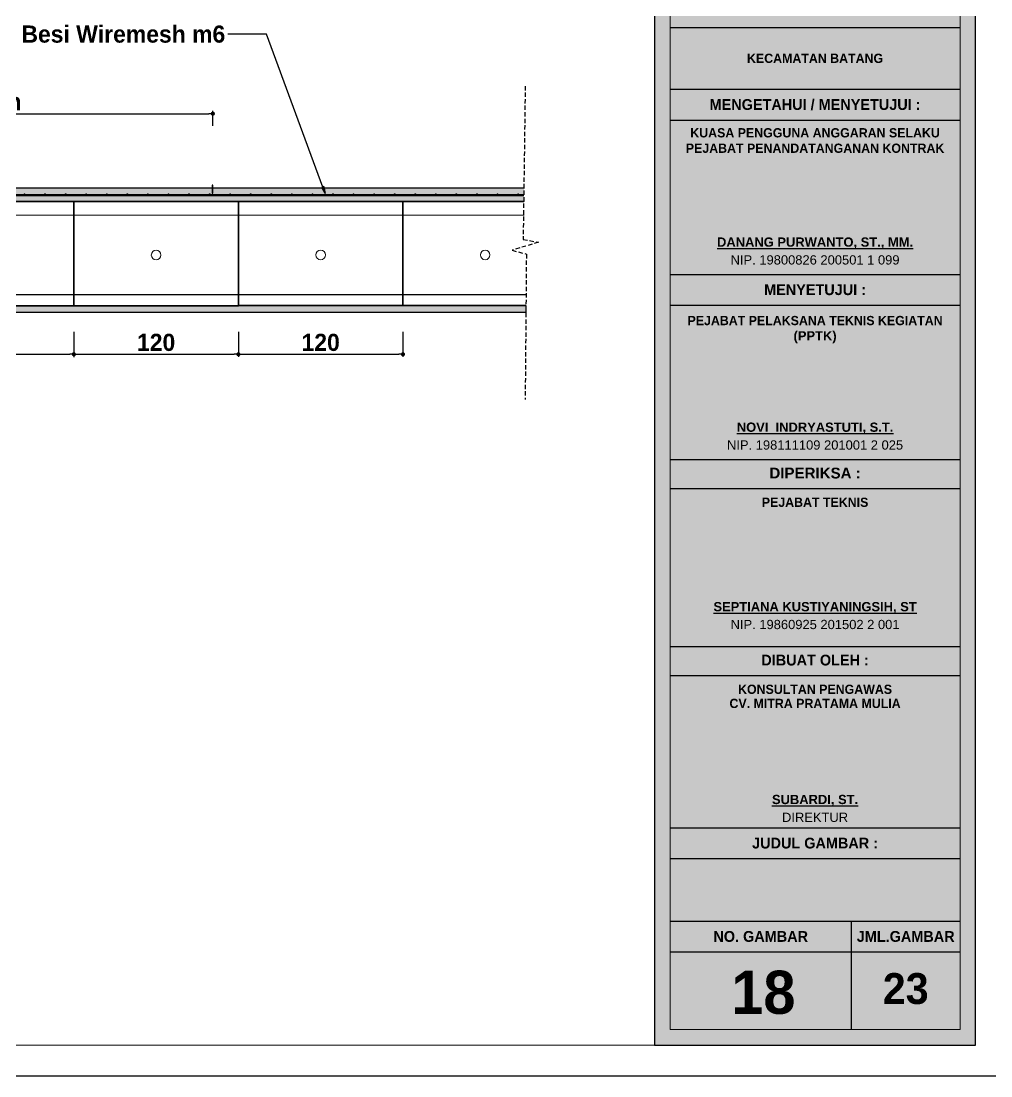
# Model space of a CAD drawing. Header units: centimetres. Extents: x -292707 to 138715, y -53922 to 66277.
# Drawn here: x 34677 to 35384, y -13009 to -12239 of the extents above; entities that cross this region are included whole.
import ezdxf
from ezdxf import colors
from ezdxf.entities.mleader import LeaderData, LeaderLine
from ezdxf.math import Vec2, Vec3
from ezdxf.xclip import XClip

# ---------------------------------------------------------------- set-up
doc = ezdxf.new("R2010")
doc.units = ezdxf.units.CM
doc.header["$XCLIPFRAME"] = 0
doc.linetypes.add('HIDDEN', pattern=[9.525, 6.35, -3.175])
for name, color, linetype in [('A-ALINE-1', 91, 'Continuous'), ('A-ALINE-2', 101, 'Continuous'), ('A-ALINE-3', 111, 'Continuous'), ('A-ALINE-4', 113, 'Continuous'), ('A-ALINE-7', 119, 'Continuous'), ('A-DIM', 157, 'Continuous'), ('A-TEXT', 254, 'Continuous')]:
    doc.layers.add(name, color=color, linetype=linetype)
for name, color, linetype, lineweight, true_color in [('A-FILL-1', 250, 'Continuous', 0, 0x333333), ('A-FILL-2', 7, 'Continuous', 0, 0x4d4d4d), ('A-FILL-3', 7, 'Continuous', 0, 0x666666), ('A-FILL-4', 9, 'Continuous', 0, 0x808080), ('A-FILL-7', 7, 'Continuous', 0, 0xcccccc)]:
    doc.layers.add(name, color=color, linetype=linetype, lineweight=lineweight, true_color=true_color)
doc.layers.add('A-SWING AREA', color=7, linetype='Continuous', lineweight=0, true_color=0xf7f7f7, transparency=0.2)
doc.styles.add('Scale 170', font='GOTHICB.TTF', dxfattribs={"height": 50})
doc.styles.add('Scale 50', font='GOTHICB.TTF', dxfattribs={"height": 12.5})
doc.dimstyles.new('Scale 50', dxfattribs={"dimscale": 0, "dimtxt": 7.5, "dimasz": 3, "dimexe": 2, "dimexo": 2, "dimgap": 2, "dimtad": 1, "dimdec": 0, "dimtxsty": 'Scale 50', "dimblk": 'DOT', "dimcen": 2.5, "dimclrd": 256, "dimclre": 256, "dimclrt": 254, "dimadec": 0, "dimazin": 0, "dimtfac": 1, "dimtdec": 0, "dimtmove": 0, "dimatfit": 3, "dimldrblk": 'DOTSMALL', "dimfxl": 1, "dimtfillclr": 256, "dimlwd": -1, "dimlwe": -1, "dimarcsym": 0})

# ---------------------------------------------------------------- blocks, each defined once
blk = doc.blocks.new('hgfhgfh')
at = {"layer": 'A-ALINE-2', "ltscale": 0.14}
blk.add_arc((48104.3, -28947.44), 4890.17, 273.02311, 87.03654, dxfattribs=at)
at = {"layer": 'A-FILL-4', "ltscale": 0.14}
for radius, start, end in [(4885.17, 273.02465, 87.03502), (4890.17, 273.02311, 87.03654), (4763.17, 273.06315, 86.99728), (4758.17, 273.06476, 86.9957), (4631.17, 273.10651, 86.95478), (4636.17, 273.10483, 86.95642), (4509.17, 273.14826, 86.91385), (4504.17, 273.15001, 86.91213), (4377.17, 273.19539, 86.86765), (4382.17, 273.19357, 86.86944)]:
    blk.add_arc((48104.3, -28947.44), radius, start, end, dxfattribs=at)
blk = doc.blocks.new('GFDFGGFDG')
at = {"ltscale": 0.25}
blk.add_lwpolyline([(14867.54, -12200.62), (14987.54, -12200.62), (14987.54, -12276.62), (14867.54, -12276.62)], close=True, dxfattribs=at)
at = {"layer": 'A-ALINE-3', "ltscale": 0.25}
blk.add_lwpolyline([(14867.54, -12276.62), (14987.54, -12276.62), (14987.54, -12268.62), (14867.54, -12268.62)], close=True, dxfattribs=at)
at = {"layer": 'A-FILL-2'}
for p, q in [((14867.54, -12200.62), (14870.54, -12200.62)), ((14867.54, -12210.62), (14867.54, -12200.62)), ((14896.04, -12200.62), (14870.54, -12200.62)), ((14899.04, -12200.62), (14896.04, -12200.62)), ((14924.54, -12200.62), (14899.04, -12200.62)), ((14924.54, -12200.62), (14927.54, -12200.62)), ((14927.54, -12200.62), (14930.54, -12200.62)), ((14956.04, -12200.62), (14930.54, -12200.62)), ((14959.04, -12200.62), (14956.04, -12200.62)), ((14984.54, -12200.62), (14959.04, -12200.62)), ((14984.54, -12200.62), (14987.54, -12200.62)), ((14987.54, -12200.62), (14987.54, -12210.62)), ((14867.54, -12210.62), (14870.54, -12210.62)), ((14867.54, -12210.62), (14867.54, -12260.62)), ((14870.54, -12210.62), (14896.04, -12210.62)), ((14899.04, -12210.62), (14896.04, -12210.62)), ((14899.04, -12210.62), (14924.54, -12210.62)), ((14924.54, -12210.62), (14927.54, -12210.62)), ((14927.54, -12210.62), (14930.54, -12210.62)), ((14930.54, -12210.62), (14956.04, -12210.62)), ((14959.04, -12210.62), (14956.04, -12210.62)), ((14959.04, -12210.62), (14984.54, -12210.62)), ((14984.54, -12210.62), (14987.54, -12210.62)), ((14987.54, -12210.62), (14987.54, -12260.62)), ((14867.54, -12268.62), (14867.54, -12260.62)), ((14987.54, -12268.62), (14987.54, -12260.62)), ((14867.54, -12268.62), (14867.54, -12269.62)), ((14924.04, -12268.62), (14867.54, -12268.62)), ((14867.54, -12269.62), (14867.54, -12276.62)), ((14924.04, -12268.62), (14931.04, -12268.62)), ((14987.54, -12268.62), (14931.04, -12268.62)), ((14987.54, -12269.62), (14987.54, -12268.62)), ((14987.54, -12269.62), (14987.54, -12276.62)), ((14867.54, -12276.62), (14987.54, -12276.62))]:
    blk.add_line(p, q, dxfattribs=at)
at = {"layer": 'A-FILL-2', "ltscale": 0.25}
blk.add_circle((14927.54, -12239.62), 3.5, dxfattribs=at)
blk = doc.blocks.new('jhgkjhkjhkjh')
at = {"layer": 'A-SWING AREA', "transparency": 33554457}
h = blk.add_hatch(color=256, dxfattribs=at)
h.dxf.hatch_style = 1
h.paths.add_polyline_path([(-933.61, 931.53), (-881.61, 931.53), (-881.61, 1218.53), (-933.61, 1218.53)])
at = {"layer": 'A-ALINE-1', "ltscale": 0.25}
blk.add_lwpolyline([(-933.61, 931.53), (-881.61, 931.53), (-881.61, 1218.53), (-933.61, 1218.53)], close=True, dxfattribs=at)
at = {"layer": 'A-ALINE-4', "ltscale": 0.25}
for points in [[(-931.11, 1096.44), (-884.11, 1096.44)], [(-931.11, 1086.44), (-884.11, 1086.44)], [(-931.11, 1081.44), (-884.11, 1081.44)], [(-931.11, 1056.44), (-884.11, 1056.44)], [(-931.11, 1051.44), (-884.11, 1051.44)], [(-931.11, 1026.44), (-884.11, 1026.44)], [(-931.11, 1021.72), (-884.11, 1021.72)], [(-931.11, 996.12), (-884.11, 996.12)], [(-931.11, 991.41), (-884.11, 991.41)], [(-931.11, 966.75), (-884.11, 966.75)], [(-931.11, 966.75), (-884.11, 966.75)], [(-931.11, 961.75), (-884.11, 961.75)], [(-931.11, 951.62), (-884.11, 951.62)], [(-901.74, 951.62), (-901.74, 934.03)], [(-931.11, 946.62), (-884.11, 946.62)]]:
    blk.add_lwpolyline(points, dxfattribs=at)
at = {"layer": 'A-FILL-1', "ltscale": 0.25}
blk.add_lwpolyline([(-1286.61, 931.53), (-933.61, 931.53), (-933.61, 1218.53), (-1286.61, 1218.53)], close=True, dxfattribs=at)
at = {"layer": 'A-FILL-1'}
blk.add_lwpolyline([(-931.11, 934.03), (-884.11, 934.03), (-884.11, 1216.03), (-931.11, 1216.03)], close=True, dxfattribs=at)
at = {"layer": 'Defpoints'}
blk.add_lwpolyline([(-1296.61, 926.53), (-876.61, 926.53), (-876.61, 1223.53), (-1296.61, 1223.53)], close=True, dxfattribs=at)
at = {"layer": 'A-TEXT', "ltscale": 0.25, "attachment_point": 5, "style": 'Scale 170'}
for s, width, insert, char_height in [('KECAMATAN BATANG', 47, (-907.61, 1091.44), 1.5), ('{\\fCentury Gothic|b1|i0|c0|p34;MENGETAHUI / MENYETUJUI :}', 47, (-907.61, 1083.94), 1.75), ('KUASA PENGGUNA ANGGARAN SELAKU PEJABAT PENANDATANGANAN KONTRAK', 47, (-907.61, 1078.12), 1.5), ('{\\fArial|b1|i0|c0|p34;\\LDANANG PURWANTO, ST., MM.}', 47, (-907.61, 1061.5), 1.5), ('{\\fArial|b0|i0|c0|p34;NIP. 19800826 200501 1 099}', 47, (-907.61, 1058.77), 1.5), ('{\\fCentury Gothic|b1|i0|c0|p34;MENYETUJUI :}', 47, (-907.61, 1053.94), 1.75), ('PEJABAT PELAKSANA TEKNIS KEGIATAN', 47, (-907.61, 1048.94), 1.5), ('{\\fArial|b1|i0|c0|p34;(PPTK)}', 47, (-907.61, 1046.25), 1.5), ('{\\fArial|b1|i0|c0|p34;\\LNOVI  INDRYASTUTI, S.T.}', 47, (-907.61, 1031.5), 1.5), ('{\\fArial|b0|i0|c0|p34;NIP. 198111109 201001 2 025}', 47, (-907.61, 1028.77), 1.5), ('{\\fArial|b1|i0|c0|p34;DIPERIKSA :}', 47, (-907.61, 1024.22), 1.75), ('PEJABAT TEKNIS', 47, (-907.61, 1019.49), 1.5), ('{\\fArial|b1|i0|c0|p34;\\LSEPTIANA KUSTIYANINGSIH, ST}', 47, (-907.61, 1002.41), 1.5), ('{\\fArial|b0|i0|c0|p34;NIP. 19860925 201502 2 001}', 47, (-907.61, 999.68), 1.5), ('DIBUAT OLEH :', 47, (-907.61, 993.91), 1.75), ('KONSULTAN PENGAWAS', 47, (-907.61, 989.18), 1.5), ('CV. MITRA PRATAMA MULIA', 47, (-907.61, 986.89), 1.5), ('{\\fArial|b1|i0|c0|p34;\\LSUBARDI, ST.}', 47, (-907.61, 971.16), 1.5), ('{\\fArial|b0|i0|c0|p34;DIREKTUR}', 47, (-907.61, 968.43), 1.5), ('{\\fCentury Gothic|b1|i0|c0|p34;JUDUL GAMBAR :}', 47, (-907.61, 964.25), 1.75), ('{\\fCentury Gothic|b1|i0|c0|p34;NO. GAMBAR}', 29.375, (-916.42, 949.12), 1.75), ('{\\fCentury Gothic|b1|i0|c0|p34;JML.GAMBAR}', 29.375, (-892.92, 949.12), 1.75), ('23', 47, (-892.92, 940.65), 5)]:
    blk.add_mtext_dynamic_manual_height_columns(s, width=width, gutter_width=105, heights=[0], dxfattribs=dict(at, insert=insert, char_height=char_height))
blk = doc.blocks.new('A$Cee8faf8f')
at = {"layer": 'A-FILL-7'}
h = blk.add_hatch(color=256, dxfattribs=at)
h.dxf.hatch_style = 1
edge = h.paths.add_edge_path()
edge.add_arc((0.6, 0.6), 0.6, 0, 360)
at = {"layer": 'A-FILL-1', "ltscale": 0.25}
blk.add_circle((0.6, 0.6), 0.6, dxfattribs=at)
blk = doc.blocks.new('_Dot')
at = {"color": 0, "linetype": 'ByBlock', "lineweight": -2}
blk.add_line((-0.5, 0), (-1, 0), dxfattribs=at)
at = {"color": 0, "linetype": 'ByBlock', "const_width": 0.5}
blk.add_lwpolyline([(-0.25, 0, 1), (0.25, 0, 1)], format="xyb", close=True, dxfattribs=at)
blk = doc.blocks.new('*D1012')
at = {"layer": 'A-DIM', "ltscale": 5, "transparency": 16777216}
for p, q in [((34595.15, -12466), (34595.15, -12484.46)), ((34715.15, -12466), (34715.15, -12484.46)), ((34598.15, -12482.46), (34712.15, -12482.46))]:
    blk.add_line(p, q, dxfattribs=at)
at = {"layer": 'Defpoints', "color": 0, "ltscale": 5, "transparency": 16777216}
for p in [(34595.15, -12464), (34715.15, -12464), (34715.15, -12482.46)]:
    blk.add_point(p, dxfattribs=at)
at = {"layer": 'A-DIM', "ltscale": 5, "transparency": 16777216, "xscale": 3, "yscale": 3, "zscale": 3, "rotation": 180}
blk.add_blockref('_Dot', (34595.15, -12482.46), dxfattribs=at)
at = {"layer": 'A-DIM', "ltscale": 5, "transparency": 16777216, "xscale": 3, "yscale": 3, "zscale": 3}
blk.add_blockref('_Dot', (34715.15, -12482.46), dxfattribs=at)
at = {"layer": 'A-DIM', "color": 254, "ltscale": 5, "transparency": 16777216, "insert": (34655.15, -12473.89), "char_height": 12.5, "attachment_point": 5, "style": 'Scale 50'}
blk.add_mtext('120', dxfattribs=at)
blk = doc.blocks.new('_DotSmall')
at = {"color": 0, "linetype": 'ByBlock', "const_width": 0.5}
blk.add_lwpolyline([(-0.0625, 0, 1), (0.0625, 0, 1)], format="xyb", close=True, dxfattribs=at)
blk = doc.blocks.new('*D1013')
at = {"layer": 'A-DIM', "ltscale": 5, "transparency": 16777216}
for p, q in [((34715.15, -12465.94), (34715.15, -12484.4)), ((34835.15, -12465.94), (34835.15, -12484.4)), ((34718.15, -12482.4), (34832.15, -12482.4))]:
    blk.add_line(p, q, dxfattribs=at)
at = {"layer": 'Defpoints', "color": 0, "ltscale": 5, "transparency": 16777216}
for p in [(34715.15, -12463.94), (34835.15, -12463.94), (34835.15, -12482.4)]:
    blk.add_point(p, dxfattribs=at)
at = {"layer": 'A-DIM', "ltscale": 5, "transparency": 16777216, "xscale": 3, "yscale": 3, "zscale": 3, "rotation": 180}
blk.add_blockref('_Dot', (34715.15, -12482.4), dxfattribs=at)
at = {"layer": 'A-DIM', "ltscale": 5, "transparency": 16777216, "xscale": 3, "yscale": 3, "zscale": 3}
blk.add_blockref('_Dot', (34835.15, -12482.4), dxfattribs=at)
at = {"layer": 'A-DIM', "color": 254, "ltscale": 5, "transparency": 16777216, "insert": (34775.15, -12473.83), "char_height": 12.5, "attachment_point": 5, "style": 'Scale 50'}
blk.add_mtext('120', dxfattribs=at)
blk = doc.blocks.new('*D1014')
at = {"layer": 'A-DIM', "ltscale": 5, "transparency": 16777216}
for p, q in [((34835.15, -12465.94), (34835.15, -12484.4)), ((34955.15, -12465.94), (34955.15, -12484.4)), ((34838.15, -12482.4), (34952.15, -12482.4))]:
    blk.add_line(p, q, dxfattribs=at)
at = {"layer": 'Defpoints', "color": 0, "ltscale": 5, "transparency": 16777216}
for p in [(34835.15, -12463.94), (34955.15, -12463.94), (34955.15, -12482.4)]:
    blk.add_point(p, dxfattribs=at)
at = {"layer": 'A-DIM', "ltscale": 5, "transparency": 16777216, "xscale": 3, "yscale": 3, "zscale": 3, "rotation": 180}
blk.add_blockref('_Dot', (34835.15, -12482.4), dxfattribs=at)
at = {"layer": 'A-DIM', "ltscale": 5, "transparency": 16777216, "xscale": 3, "yscale": 3, "zscale": 3}
blk.add_blockref('_Dot', (34955.15, -12482.4), dxfattribs=at)
at = {"layer": 'A-DIM', "color": 254, "ltscale": 5, "transparency": 16777216, "insert": (34895.15, -12473.83), "char_height": 12.5, "attachment_point": 5, "style": 'Scale 50'}
blk.add_mtext('120', dxfattribs=at)
blk = doc.blocks.new('*D1016')
at = {"layer": 'A-DIM', "ltscale": 5, "transparency": 16777216}
for p, q in [((34316.26, -12315.91), (34316.26, -12304.95)), ((34319.26, -12306.95), (34813.51, -12306.95)), ((34816.51, -12315.91), (34816.51, -12304.95))]:
    blk.add_line(p, q, dxfattribs=at)
at = {"layer": 'Defpoints', "color": 0, "ltscale": 5, "transparency": 16777216}
for p in [(34816.51, -12306.95), (34316.26, -12317.91), (34816.51, -12317.91)]:
    blk.add_point(p, dxfattribs=at)
at = {"layer": 'A-DIM', "ltscale": 5, "transparency": 16777216, "xscale": 3, "yscale": 3, "zscale": 3, "rotation": 180}
blk.add_blockref('_Dot', (34316.26, -12306.95), dxfattribs=at)
at = {"layer": 'A-DIM', "ltscale": 5, "transparency": 16777216, "xscale": 3, "yscale": 3, "zscale": 3}
blk.add_blockref('_Dot', (34816.51, -12306.95), dxfattribs=at)
at = {"layer": 'A-DIM', "color": 254, "ltscale": 5, "transparency": 16777216, "insert": (34566.38, -12298.27), "char_height": 12.5, "width": 292.5597, "attachment_point": 5, "style": 'Scale 50'}
blk.add_mtext('5 Meter Jarak dilatasi Beton', dxfattribs=at)
blk = doc.blocks.new('_Closed')
at = {"color": 0, "linetype": 'ByBlock', "lineweight": -2}
for p, q in [((-1, 0.17), (0, 0)), ((-1, 0.17), (-1, -0.17)), ((0, 0), (-1, -0.17)), ((0, 0), (-1, 0))]:
    blk.add_line(p, q, dxfattribs=at)

msp = doc.modelspace()

# ---------------------------------------------------------------- hatches: boundary and pattern name
h = msp.add_hatch()
h.set_pattern_fill('AR-SAND', color=256, scale=0.05)
h.set_pattern_definition([(37.5, (18900, -2e-11), (-0.08000156, 2.44706619), [0, -1.9304, 0, -2.159, 0, -2.06375]), (7.5, (18900, -2e-11), (2.2476164, 3.5841255), [0, -1.0414, 0, -1.7399, 0, -0.66675]), (327.5, (18898.438, -2e-11), (3.95496185, 0.00718592), [0, -0.635, 0, -2.286, 0, -2.9845]), (317.5, (18898.438, -2e-11), (3.81778226, 1.1146466), [0, -0.3175, 0, -1.4986, 0, -1.7145])])
h.paths.add_polyline_path([(33675.78, -12447.03), (33734.26, -12447.03), (33737.02, -12447.03), (35044.88, -12446.97), (35044.86, -12452.07), (33673.02, -12452.03), (33673.02, -12447.03)])
at = {"layer": 'A-FILL-2'}
h = msp.add_hatch(color=256, dxfattribs=at)
h.dxf.hatch_style = 1
h.paths.add_polyline_path([(34816.01, -12365.03), (34816.51, -12365.03), (34816.51, -12359.03), (34816.01, -12359.03)])
at = {"layer": 'A-FILL-3', "ltscale": 0.25}
h = msp.add_hatch(dxfattribs=at)
h.set_pattern_fill('AR-CONC', color=256, scale=0.09)
h.set_pattern_definition([(50, (-16084.906, 28055.769), (16.3966202, -1.4345177), [1.7145, -18.8595]), (355, (-16084.906, 28055.77), (-3.171908, 17.195116), [1.3716, -15.0876526]), (100.451445, (-16083.54, 28055.65), (13.2247122, 15.7605977), [1.457101, -16.028122]), (46.1842, (-16084.906, 28060.341), (24.3971137, -3.7838095), [2.57175, -28.28925]), (96.635558, (-16082.873, 28060.026), (21.366372, 22.268351), [2.185652, -24.042205]), (351.18415, (-16084.906, 28060.34), (21.366372, 22.268351), [2.057397, -22.631376]), (21, (-16082.62, 28059.198), (13.6452952, -9.2038678), [1.7145, -18.8595]), (326, (-16082.62, 28059.198), (5.5621826, 16.576917), [1.3716, -15.0876]), (71.451445, (-16081.483, 28058.431), (19.2074777, 7.3730492), [1.457101, -16.0280944]), (37.5, (-16084.906, 28055.769), (0.2779743, 7.6099535), [0, -14.90472, 0, -15.3162, 0, -15.14475]), (7.5, (-16084.906, 28055.769), (6.0137696, 9.0162517), [0, -8.73252, 0, -14.56182, 0, -5.77215]), (327.5, (-16090.004, 28055.769), (12.20315357, -0.51558696), [0, -5.715, 0, -17.8308, 0, -23.6601]), (317.5, (-16092.29, 28055.769), (13.3316263, 2.2883842), [0, -7.4295, 0, -11.84148, 0, -16.8021])])
h.paths.add_polyline_path([(35043.21, -12371.03), (35043.37, -12361.03), (33671.51, -12361.03), (33671.35, -12371.03)])
at = {"layer": 'A-FILL-7'}
h = msp.add_hatch(color=256, dxfattribs=at)
h.dxf.hatch_style = 1
h.paths.add_polyline_path([(35043.27, -12366.53), (35043.28, -12366.02), (33671.42, -12366.03), (33671.41, -12366.63)])

# ---------------------------------------------------------------- linework, layer by layer
at = {"ltscale": 0.25}
msp.add_lwpolyline([(35044.88, -12446.97), (34955.15, -12446.97), (34955.15, -12370.97), (35043.21, -12370.97)], dxfattribs=at)
at = {"layer": 'A-ALINE-3', "ltscale": 0.25}
msp.add_lwpolyline([(35044.94, -12438.97), (34955.15, -12438.97), (34955.15, -12446.97), (35044.88, -12446.97)], dxfattribs=at)
at = {"layer": 'A-ALINE-4', "ltscale": 0.25}
msp.add_lwpolyline([(33675.78, -12447.03), (33734.26, -12447.03), (33737.02, -12447.03), (35044.88, -12446.97), (35044.86, -12452.07), (33673.02, -12452.03), (33673.02, -12447.03), (33675.78, -12447.03)], dxfattribs=at)
at = {"layer": 'A-ALINE-7', "ltscale": 5}
msp.add_lwpolyline([(34816.01, -12365.03), (34816.51, -12365.03), (34816.51, -12359.03), (34816.01, -12359.03)], close=True, dxfattribs=at)
at = {"layer": 'A-FILL-2'}
for p, q in [((34955.15, -12370.97), (34958.15, -12370.97)), ((34955.15, -12380.97), (34955.15, -12370.97)), ((34983.65, -12370.97), (34958.15, -12370.97)), ((34986.65, -12370.97), (34983.65, -12370.97)), ((35012.15, -12370.97), (34986.65, -12370.97)), ((35012.15, -12370.97), (35015.15, -12370.97)), ((35015.15, -12370.97), (35018.15, -12370.97)), ((35043.65, -12370.97), (35018.15, -12370.97)), ((34955.15, -12380.97), (34958.15, -12380.97)), ((34955.15, -12380.97), (34955.15, -12430.97)), ((34958.15, -12380.97), (34983.65, -12380.97)), ((34986.65, -12380.97), (34983.65, -12380.97)), ((34986.65, -12380.97), (35012.15, -12380.97)), ((35012.15, -12380.97), (35015.15, -12380.97)), ((35015.15, -12380.97), (35018.15, -12380.97)), ((35018.15, -12380.97), (35043.65, -12380.97)), ((34955.15, -12438.97), (34955.15, -12430.97)), ((34955.15, -12438.97), (34955.15, -12439.97)), ((35011.65, -12438.97), (34955.15, -12438.97)), ((35011.65, -12438.97), (35018.65, -12438.97)), ((35044.94, -12438.97), (35018.65, -12438.97)), ((34955.15, -12439.97), (34955.15, -12446.97)), ((34955.15, -12446.97), (35044.88, -12446.97))]:
    msp.add_line(p, q, dxfattribs=at)
at = {"layer": 'A-FILL-2', "ltscale": 0.25}
msp.add_circle((35015.15, -12409.97), 3.5, dxfattribs=at)
at = {"layer": 'A-TEXT', "linetype": 'HIDDEN', "ltscale": 0.5}
msp.add_lwpolyline([(35044.32, -12286.8), (35042.85, -12398.65), (35053.97, -12400.65), (35034.75, -12406.58), (35045.19, -12409.35), (35044.32, -12515.52)], dxfattribs=at)
at = {"layer": 'A-TEXT', "ltscale": 0.25}
for points in [[(33671.51, -12361.03), (35043.37, -12361.03)], [(33671.41, -12366.63), (35043.27, -12366.53)], [(35043.28, -12366.02), (33671.42, -12366.03)], [(35043.21, -12370.93), (33671.35, -12371.03)], [(35043.21, -12370.93), (33671.35, -12371.03)]]:
    msp.add_lwpolyline(points, dxfattribs=at)

# ---------------------------------------------------------------- block references
ref = msp.add_blockref('hgfhgfh', (-17683.05, 18045.16))
XClip(ref).set_block_clipping_path([(50781.3347949128, -26551.6239092804), (51719.5727609521, -28947.4361751758), (53571.3622669359, -28947.4361751758), (51997.0503859984, -25463.0144404544)])
for p in [(19727.61, -170.41), (19847.61, -170.41), (19967.61, -170.35)]:
    msp.add_blockref('GFDFGGFDG', p)
at = {"layer": 'A-ALINE-7', "ltscale": 0.25, "xscale": 0.4999999999995392, "yscale": 0.4999999999995392, "zscale": 0.4999999999995392}
for p in [(34678.85, -12366.03), (34693.85, -12366.03), (34708.85, -12366.03), (34723.85, -12366.03), (34738.85, -12366.03), (34753.85, -12366.03), (34768.85, -12366.03), (34783.85, -12366.03), (34798.85, -12366.03), (34813.85, -12366.03), (34828.85, -12366.03), (34843.85, -12366.03), (34858.85, -12366.03), (34873.85, -12366.03), (34888.85, -12366.03), (34903.85, -12366.03), (34918.85, -12366.03), (34933.85, -12366.03), (34948.85, -12366.03), (34963.85, -12366.03), (34978.85, -12366.03), (34993.85, -12366.03), (35008.85, -12366.03), (35023.85, -12366.03), (35038.85, -12366.03)]:
    msp.add_blockref('A$Cee8faf8f', p, dxfattribs=at)
at = {"layer": 'A-TEXT', "xscale": 4.5, "yscale": 4.5, "zscale": 4.5}
msp.add_blockref('jhgkjhkjhkjh', (39339.98, -17178.1), dxfattribs=at)

# ---------------------------------------------------------------- texts
at = {"layer": 'A-TEXT', "ltscale": 0.25, "insert": (35218.02, -12947.94), "char_height": 31.5, "attachment_point": 5, "style": 'Scale 170'}
msp.add_mtext_dynamic_manual_height_columns('18', width=132.1875, gutter_width=472.5, heights=[0], dxfattribs=at)

# ---------------------------------------------------------------- dimensions: what is measured, and where the dimension line sits
at = {"layer": 'A-DIM', "ltscale": 5}
dim = msp.add_linear_dim(base=(34816.51, -12306.95), p1=(34316.26, -12317.91), p2=(34816.51, -12317.91), text='5 Meter Jarak dilatasi Beton', dimstyle='Scale 50', override={"dimscale": 1}, dxfattribs=at)
dim.commit()
dim.dimension.update_dxf_attribs({"geometry": '*D1016', "text_midpoint": (34566.38, -12298.27)})
for base, p1, p2, picture, middle in [((34715.15, -12482.46), (34595.15, -12464), (34715.15, -12464), '*D1012', (34655.15, -12473.89)), ((34835.15, -12482.4), (34715.15, -12463.94), (34835.15, -12463.94), '*D1013', (34775.15, -12473.83)), ((34955.15, -12482.4), (34835.15, -12463.94), (34955.15, -12463.94), '*D1014', (34895.15, -12473.83))]:
    dim = msp.add_linear_dim(base=base, p1=p1, p2=p2, dimstyle='Scale 50', override={"dimscale": 1, "dimtmove": 1}, dxfattribs=at)
    dim.commit()
    dim.dimension.update_dxf_attribs({"geometry": picture, "text_midpoint": middle})

# ---------------------------------------------------------------- leaders
at = {"ltscale": 0.25}
ml = msp.add_multileader_mtext('Standard', dxfattribs=at)
ml.set_content('{\\C256;Besi Wiremesh m6}', color=254, style='Scale 50')
ml.set_leader_properties(color=256, linetype='ByLayer', lineweight=-1)
ml.set_arrow_properties(name='CLOSED')
ml.build(insert=Vec2(0, 0))
ml.multileader.update_dxf_attribs({"dogleg_length": 29.3, "arrow_head_size": 5})
ctx = ml.context
ctx.base_point, ctx.char_height, ctx.arrow_head_size, ctx.plane_origin = Vec3(34674.91, -12249.04), 12.5, 5, Vec3(34898.46, -12365.18)
notes = []
notes.append((ctx, [(0, (1, 1, 0), (34855.73, -12249.04), (-1, 0), 28.24, [(0, [(34898.46, -12365.16)], 0, [])])]))
ctx.mtext.insert, ctx.mtext.flow_direction = Vec3(34676.91, -12242.64), 5
for ctx, leaders in notes:
    for number, flags, end, landing, length, lines in leaders:
        leader = LeaderData()
        leader.index, (leader.has_last_leader_line, leader.has_dogleg_vector, leader.attachment_direction) = number, flags
        leader.last_leader_point, leader.dogleg_vector, leader.dogleg_length = Vec3(end), Vec3(landing), length
        for number, points, colour, breaks in lines:
            line = LeaderLine()
            line.index, line.vertices, line.color, line.breaks = number, Vec3.list(points), colors.encode_raw_color(colour), breaks
            leader.lines.append(line)
        ctx.leaders.append(leader)

doc.saveas('drawing.dxf')
